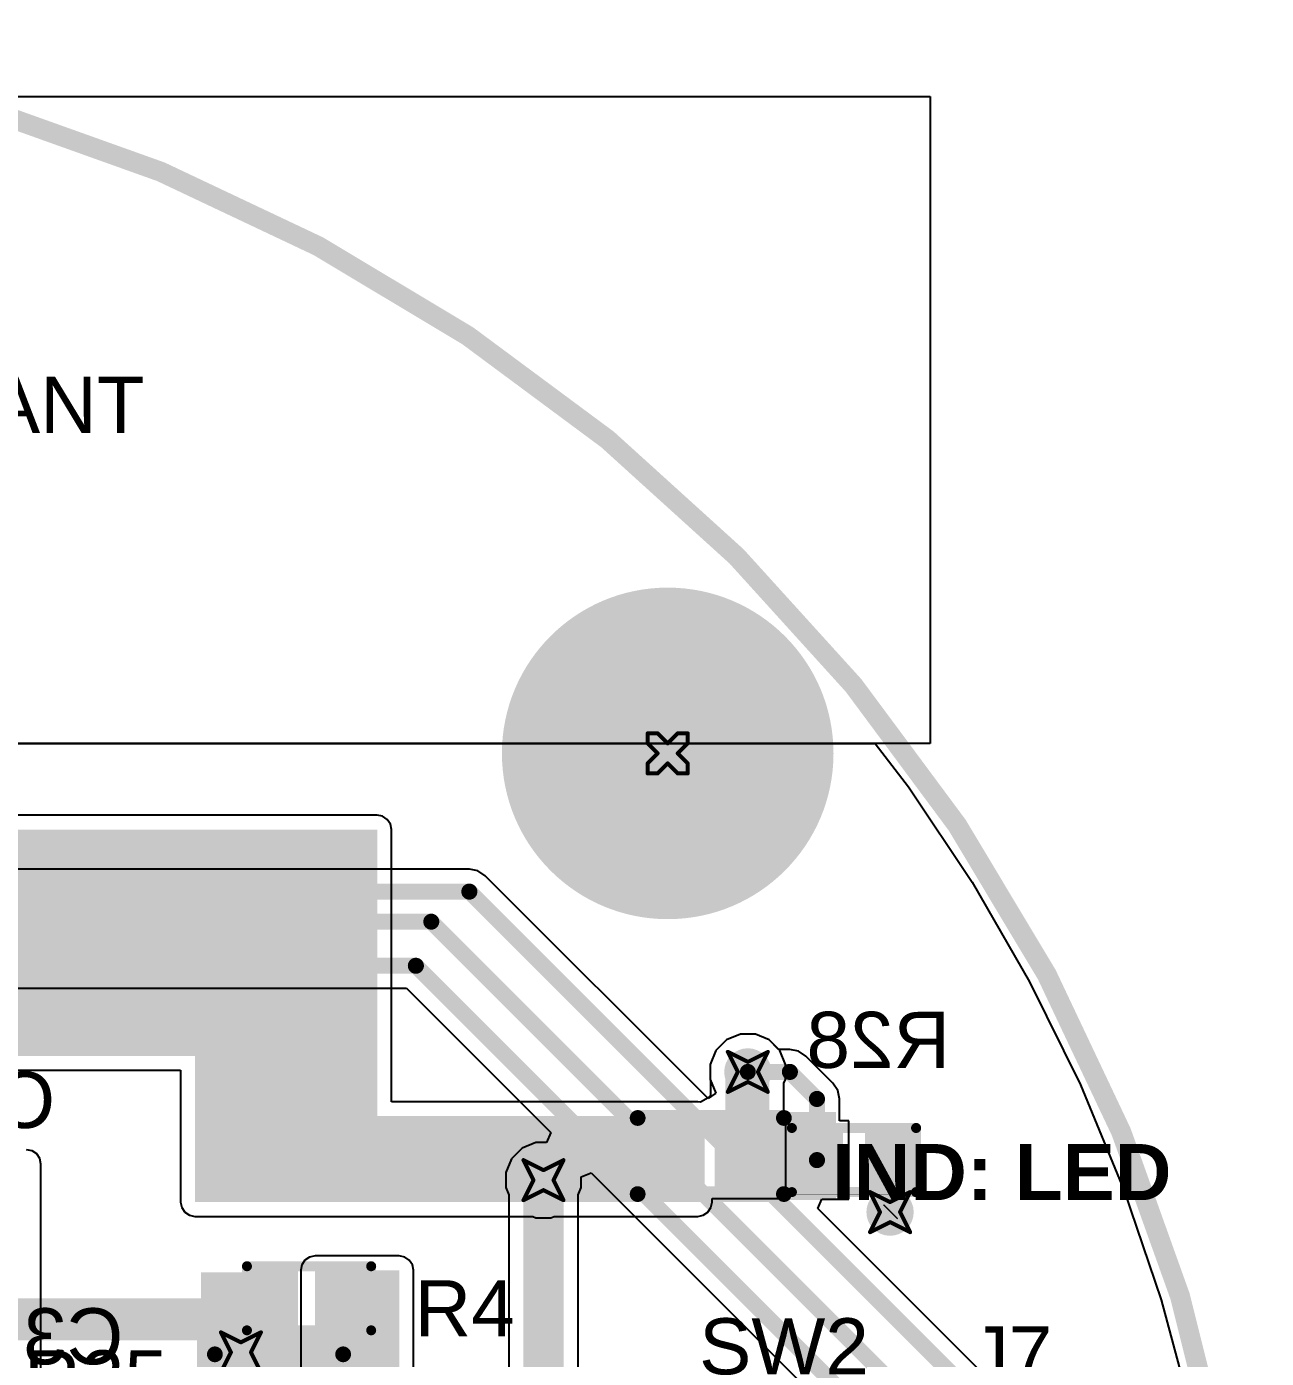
# Model space of a CAD drawing. Header units: inches. Extents: x -8 to 386, y -12 to 64.
# Drawn here: x 21.95 to 37.66, y 19.1 to 35.99 of the extents above; entities that cross this region are included whole.
import ezdxf

# ---------------------------------------------------------------- set-up
doc = ezdxf.new("R2010")
doc.units = ezdxf.units.IN
for name, color, linetype in [('Board_outline', 216, 'Continuous'), ('Bottom Layer', 5, 'Continuous'), ('Bottom Overlay', 54, 'Continuous'), ('Bottom Paste', 16, 'Continuous'), ('Bottom Solder', 6, 'Continuous'), ('Drill Drawing', 1, 'Continuous'), ('Multi-Layer', 9, 'Continuous'), ('Pad Holes', 156, 'Continuous'), ('Top Layer', 1, 'Continuous'), ('Top Overlay', 2, 'Continuous'), ('Top Paste', 8, 'Continuous'), ('Top Solder', 216, 'Continuous'), ('Via Holes', 16, 'Continuous')]:
    doc.layers.add(name, color=color, linetype=linetype)
doc.styles.add('Arial', font='', dxfattribs={"height": 0.2})
doc.styles.add('Arial_Bold', font='', dxfattribs={"height": 0.2})
doc.styles.get('Arial').set_extended_font_data('Arial')
doc.styles.get('Arial_Bold').set_extended_font_data('Arial', bold=True)

msp = doc.modelspace()

# ---------------------------------------------------------------- hatches: boundary and pattern name
at = {"layer": 'Bottom Layer'}
h = msp.add_hatch(color=5, dxfattribs=at)
edge = h.paths.add_edge_path()
edge.add_arc((30.074, 26.772), 2, 0, 360)
h = msp.add_hatch(color=5, dxfattribs=at)
edge = h.paths.add_edge_path()
edge.add_arc((31.09, 22.733), 0.3, 0, 360)
for points in [[(31.737, 21.298), (31.737, 21.933), (32.194, 21.933), (32.194, 21.298)], [(32.677, 21.298), (32.677, 21.933), (33.134, 21.933), (33.134, 21.298)], [(24.105, 17.247), (25.883, 17.247), (25.883, 19.507), (24.105, 19.507)]]:
    msp.add_hatch(color=5, dxfattribs=at).paths.add_polyline_path(points)
h = msp.add_hatch(color=5, dxfattribs=at)
edge = h.paths.add_edge_path()
edge.add_arc((28.499, 21.361), 0.3, 0, 360)
h = msp.add_hatch(color=5, dxfattribs=at)
edge = h.paths.add_edge_path()
edge.add_arc((32.893, 20.955), 0.3, 0, 360)
h = msp.add_hatch(color=5, dxfattribs=at)
edge = h.paths.add_edge_path()
edge.add_arc((24.663, 19.177), 0.3, 0, 360)
at = {"layer": 'Bottom Paste'}
for points in [[(31.737, 21.298), (31.737, 21.933), (32.194, 21.933), (32.194, 21.298)], [(32.677, 21.298), (32.677, 21.933), (33.134, 21.933), (33.134, 21.298)]]:
    msp.add_hatch(color=16, dxfattribs=at).paths.add_polyline_path(points)
at = {"layer": 'Bottom Solder'}
h = msp.add_hatch(color=6, dxfattribs=at)
edge = h.paths.add_edge_path()
edge.add_arc((30.074, 26.772), 2.102, 0, 360)
for points in [[(31.636, 21.196), (31.636, 22.035), (32.296, 22.035), (32.296, 21.196)], [(32.575, 21.196), (32.575, 22.035), (33.236, 22.035), (33.236, 21.196)]]:
    msp.add_hatch(color=6, dxfattribs=at).paths.add_polyline_path(points)
at = {"layer": 'Multi-Layer'}
h = msp.add_hatch(color=9, dxfattribs=at)
edge = h.paths.add_edge_path()
edge.add_arc((30.074, 26.772), 2, 0, 360)
at = {"layer": 'Pad Holes'}
h = msp.add_hatch(color=7, dxfattribs=at)
edge = h.paths.add_edge_path()
edge.add_arc((30.074, 26.772), 1, 0, 360)
at = {"layer": 'Top Layer'}
h = msp.add_hatch(color=1, dxfattribs=at)
edge = h.paths.add_edge_path()
edge.add_arc((30.074, 26.772), 2, 0, 360)
for points in [[(18.72, 22.936), (26.391, 22.936), (26.391, 25.806), (18.72, 25.806)], [(24.079, 21.082), (26.391, 21.082), (26.391, 25.705), (24.079, 25.705)], [(25.73, 21.082), (30.455, 21.082), (30.455, 22.174), (25.73, 22.174)], [(29.822, 22.026), (30.442, 22.026), (30.442, 21.306), (29.822, 21.306)], [(30.772, 22.026), (31.392, 22.026), (31.392, 21.306), (30.772, 21.306)], [(24.155, 18.796), (25.273, 18.796), (25.273, 20.193), (24.155, 20.193)], [(24.828, 19.545), (24.828, 20.18), (25.286, 20.18), (25.286, 19.545)], [(25.603, 18.059), (26.67, 18.059), (26.67, 20.218), (25.603, 20.218)], [(25.768, 19.545), (25.768, 20.18), (26.226, 20.18), (26.226, 19.545)], [(20.853, 19.329), (25.273, 19.329), (25.273, 19.863), (20.853, 19.863)]]:
    msp.add_hatch(color=1, dxfattribs=at).paths.add_polyline_path(points)
h = msp.add_hatch(color=1, dxfattribs=at)
edge = h.paths.add_edge_path()
edge.add_arc((31.09, 22.733), 0.3, 0, 360)
h = msp.add_hatch(color=1, dxfattribs=at)
edge = h.paths.add_edge_path()
edge.add_arc((28.499, 21.361), 0.3, 0, 360)
h = msp.add_hatch(color=1, dxfattribs=at)
edge = h.paths.add_edge_path()
edge.add_arc((32.893, 20.955), 0.3, 0, 360)
h = msp.add_hatch(color=1, dxfattribs=at)
edge = h.paths.add_edge_path()
edge.add_arc((24.663, 19.177), 0.3, 0, 360)
at = {"layer": 'Top Overlay'}
msp.add_hatch(color=2, dxfattribs=at).paths.add_polyline_path([(31.547, 21.107), (32.207, 21.107), (32.207, 22.225), (31.547, 22.225)])
at = {"layer": 'Top Paste'}
for points in [[(29.822, 22.026), (30.442, 22.026), (30.442, 21.306), (29.822, 21.306)], [(30.772, 22.026), (31.392, 22.026), (31.392, 21.306), (30.772, 21.306)], [(24.828, 19.545), (24.828, 20.18), (25.286, 20.18), (25.286, 19.545)], [(25.768, 19.545), (25.768, 20.18), (26.226, 20.18), (26.226, 19.545)]]:
    msp.add_hatch(color=8, dxfattribs=at).paths.add_polyline_path(points)
at = {"layer": 'Top Solder'}
h = msp.add_hatch(color=216, dxfattribs=at)
edge = h.paths.add_edge_path()
edge.add_arc((30.074, 26.772), 2.102, 0, 360)
for points in [[(29.72, 22.128), (30.544, 22.128), (30.544, 21.205), (29.72, 21.205)], [(30.67, 22.128), (31.494, 22.128), (31.494, 21.205), (30.67, 21.205)], [(24.727, 19.444), (24.727, 20.282), (25.387, 20.282), (25.387, 19.444)], [(25.667, 19.444), (25.667, 20.282), (26.327, 20.282), (26.327, 19.444)]]:
    msp.add_hatch(color=216, dxfattribs=at).paths.add_polyline_path(points)
at = {"layer": 'Via Holes'}
h = msp.add_hatch(color=7, dxfattribs=at)
edge = h.paths.add_edge_path()
edge.add_arc((31.09, 22.733), 0.15, 0, 360)
h = msp.add_hatch(color=7, dxfattribs=at)
edge = h.paths.add_edge_path()
edge.add_arc((28.499, 21.361), 0.15, 0, 360)
h = msp.add_hatch(color=7, dxfattribs=at)
edge = h.paths.add_edge_path()
edge.add_arc((32.893, 20.955), 0.15, 0, 360)
h = msp.add_hatch(color=7, dxfattribs=at)
edge = h.paths.add_edge_path()
edge.add_arc((24.663, 19.177), 0.15, 0, 360)

# ---------------------------------------------------------------- linework, layer by layer
at = {"layer": 'Board_outline'}
msp.add_lwpolyline([(37.537, 13.36, 0.254, 0.254, 1), (-7.463, 13.36, 0.254, 0.254, 1)], format="xyseb", close=True, dxfattribs=at)
at = {"layer": 'Bottom Layer'}
for p, q in [((-3.226, 35.103), (33.401, 35.103)), ((33.401, 35.103), (33.401, 26.899)), ((33.401, 26.899), (-3.226, 26.899)), ((-2.629, 26.899), (32.702, 26.899)), ((32.702, 26.899), (33.125, 26.348)), ((33.125, 26.348), (33.934, 25.137)), ((27.559, 25.304), (14.021, 25.304)), ((27.668, 25.282), (27.559, 25.304)), ((27.559, 25.304), (27.559, 25.304)), ((27.76, 25.22), (27.668, 25.282)), ((30.585, 22.396), (27.76, 25.22)), ((33.934, 25.137), (34.662, 23.876)), ((34.662, 23.876), (35.306, 22.57)), ((19.756, 23.794), (26.763, 23.794)), ((26.763, 23.794), (28.591, 21.966)), ((30.819, 23.138), (30.685, 23.004)), ((30.995, 23.211), (30.819, 23.138)), ((31.185, 23.211), (30.995, 23.211)), ((31.36, 23.138), (31.185, 23.211)), ((31.48, 23.018), (31.36, 23.138)), ((30.685, 23.004), (30.612, 22.828)), ((31.623, 23.018), (31.48, 23.018)), ((31.732, 22.996), (31.623, 23.018)), ((31.623, 23.018), (31.623, 23.018)), ((31.824, 22.934), (31.732, 22.996)), ((30.612, 22.828), (30.612, 22.638)), ((32.167, 22.592), (31.824, 22.934)), ((30.612, 22.638), (30.685, 22.462)), ((30.685, 22.462), (30.585, 22.396)), ((32.229, 22.499), (32.167, 22.592)), ((32.167, 22.592), (32.167, 22.592)), ((32.251, 22.39), (32.229, 22.499)), ((35.306, 22.57), (35.863, 21.224)), ((32.251, 22.111), (32.251, 22.39)), ((32.251, 22.39), (32.251, 22.39)), ((28.591, 21.966), (28.538, 21.839)), ((32.372, 22.111), (32.251, 22.111)), ((32.372, 21.12), (32.372, 22.111)), ((28.404, 21.839), (28.228, 21.766)), ((28.538, 21.839), (28.404, 21.839)), ((22.015, 21.732), (21.946, 21.746)), ((22.074, 21.693), (22.015, 21.732)), ((22.113, 21.634), (22.074, 21.693)), ((22.127, 21.565), (22.113, 21.634)), ((28.094, 21.632), (28.021, 21.456)), ((28.228, 21.766), (28.094, 21.632)), ((22.127, 17.148), (22.127, 21.565)), ((28.021, 21.456), (28.021, 21.266)), ((28.977, 21.401), (29.104, 21.454)), ((29.104, 21.454), (31.897, 18.66)), ((28.977, 21.266), (28.977, 21.401)), ((28.021, 21.266), (28.059, 21.176)), ((28.059, 21.176), (28.059, 16.485)), ((28.939, 21.176), (28.977, 21.266)), ((28.939, 16.667), (28.939, 21.176)), ((31.978, 21.003), (32.027, 21.12)), ((32.027, 21.12), (32.372, 21.12)), ((35.863, 21.224), (36.332, 19.845)), ((34.782, 18.199), (31.978, 21.003)), ((36.332, 19.845), (36.708, 18.439))]:
    msp.add_line(p, q, dxfattribs=at)
for points in [[(14.021, 25.019, 0.203, 0.203, 0), (27.559, 25.019, 0.203, 0.203, 0)], [(27.559, 25.019, 0.203, 0.203, 0), (35.357, 17.221, 0.203, 0.203, 0)], [(14.376, 24.638, 0.203, 0.203, 0), (27.076, 24.638, 0.203, 0.203, 0)], [(27.076, 24.638, 0.203, 0.203, 0), (32.842, 18.872, 0.203, 0.203, 0)], [(15.164, 24.079, 0.203, 0.203, 0), (26.881, 24.079, 0.203, 0.203, 0)], [(26.881, 24.079, 0.203, 0.203, 0), (32.182, 18.778, 0.203, 0.203, 0)], [(31.09, 22.733, 0.203, 0.203, 0), (31.623, 22.733, 0.203, 0.203, 0)], [(31.623, 22.733, 0.203, 0.203, 0), (31.966, 22.39, 0.203, 0.203, 0)], [(31.966, 21.615, 0.203, 0.203, 0), (31.966, 22.39, 0.203, 0.203, 0)], [(28.499, 16.485, 0.508, 0.508, 0), (28.499, 21.361, 0.508, 0.508, 0)], [(32.906, 20.968, 0.254, 0.254, 0), (32.906, 21.615, 0.254, 0.254, 0)], [(32.893, 20.955, 0.254, 0.254, 0), (32.906, 20.968, 0.254, 0.254, 0)]]:
    msp.add_lwpolyline(points, format="xyseb", dxfattribs=at)
for points in [[(27.508, 25.019, 0.102, 0.102, 1), (27.61, 25.019, 0.102, 0.102, 1)], [(27.508, 25.019, 0.102, 0.102, 1), (27.61, 25.019, 0.102, 0.102, 1)], [(27.026, 24.638, 0.102, 0.102, 1), (27.127, 24.638, 0.102, 0.102, 1)], [(27.026, 24.638, 0.102, 0.102, 1), (27.127, 24.638, 0.102, 0.102, 1)], [(26.83, 24.079, 0.102, 0.102, 1), (26.932, 24.079, 0.102, 0.102, 1)], [(26.83, 24.079, 0.102, 0.102, 1), (26.932, 24.079, 0.102, 0.102, 1)], [(31.039, 22.733, 0.102, 0.102, 1), (31.14, 22.733, 0.102, 0.102, 1)], [(31.572, 22.733, 0.102, 0.102, 1), (31.674, 22.733, 0.102, 0.102, 1)], [(31.572, 22.733, 0.102, 0.102, 1), (31.674, 22.733, 0.102, 0.102, 1)], [(31.915, 22.39, 0.102, 0.102, 1), (32.017, 22.39, 0.102, 0.102, 1)], [(31.915, 22.39, 0.102, 0.102, 1), (32.017, 22.39, 0.102, 0.102, 1)], [(28.372, 21.361, 0.254, 0.254, 1), (28.626, 21.361, 0.254, 0.254, 1)], [(31.915, 21.615, 0.102, 0.102, 1), (32.017, 21.615, 0.102, 0.102, 1)], [(32.842, 21.615, 0.127, 0.127, 1), (32.969, 21.615, 0.127, 0.127, 1)], [(32.83, 20.955, 0.127, 0.127, 1), (32.956, 20.955, 0.127, 0.127, 1)], [(32.842, 20.968, 0.127, 0.127, 1), (32.969, 20.968, 0.127, 0.127, 1)], [(32.842, 20.968, 0.127, 0.127, 1), (32.969, 20.968, 0.127, 0.127, 1)]]:
    msp.add_lwpolyline(points, format="xyseb", close=True, dxfattribs=at)
at = {"layer": 'Bottom Overlay'}
for points in [[(31.648, 21.209, 0.127, 0.127, 0), (31.648, 22.022, 0.127, 0.127, 0)], [(31.648, 22.022, 0.127, 0.127, 0), (33.223, 22.022, 0.127, 0.127, 0)], [(33.223, 21.209, 0.127, 0.127, 0), (33.223, 22.022, 0.127, 0.127, 0)], [(31.648, 21.209, 0.127, 0.127, 0), (33.223, 21.209, 0.127, 0.127, 0)], [(31.623, 21.184, 0.00323, 0.00323, 0), (33.249, 21.184, 0.00323, 0.00323, 0)]]:
    msp.add_lwpolyline(points, format="xyseb", dxfattribs=at)
for points in [[(31.617, 22.022, 0.0635, 0.0635, 1), (31.68, 22.022, 0.0635, 0.0635, 1)], [(31.617, 22.022, 0.0635, 0.0635, 1), (31.68, 22.022, 0.0635, 0.0635, 1)], [(33.191, 22.022, 0.0635, 0.0635, 1), (33.255, 22.022, 0.0635, 0.0635, 1)], [(33.191, 22.022, 0.0635, 0.0635, 1), (33.255, 22.022, 0.0635, 0.0635, 1)], [(31.617, 21.209, 0.0635, 0.0635, 1), (31.68, 21.209, 0.0635, 0.0635, 1)], [(31.617, 21.209, 0.0635, 0.0635, 1), (31.68, 21.209, 0.0635, 0.0635, 1)], [(31.622, 21.184, 0.00161, 0.00161, 1), (31.624, 21.184, 0.00161, 0.00161, 1)], [(33.191, 21.209, 0.0635, 0.0635, 1), (33.255, 21.209, 0.0635, 0.0635, 1)], [(33.191, 21.209, 0.0635, 0.0635, 1), (33.255, 21.209, 0.0635, 0.0635, 1)], [(33.248, 21.184, 0.00161, 0.00161, 1), (33.249, 21.184, 0.00161, 0.00161, 1)]]:
    msp.add_lwpolyline(points, format="xyseb", close=True, dxfattribs=at)
at = {"layer": 'Drill Drawing'}
for points in [[(29.82, 26.899, 0.0508, 0.0508, 0), (29.82, 27.026, 0.0508, 0.0508, 0)], [(29.82, 27.026, 0.0508, 0.0508, 0), (29.947, 27.026, 0.0508, 0.0508, 0)], [(29.947, 27.026, 0.0508, 0.0508, 0), (30.074, 26.899, 0.0508, 0.0508, 0)], [(30.074, 26.899, 0.0508, 0.0508, 0), (30.201, 27.026, 0.0508, 0.0508, 0)], [(30.201, 27.026, 0.0508, 0.0508, 0), (30.328, 27.026, 0.0508, 0.0508, 0)], [(30.328, 26.899, 0.0508, 0.0508, 0), (30.328, 27.026, 0.0508, 0.0508, 0)], [(29.82, 26.899, 0.0508, 0.0508, 0), (29.947, 26.772, 0.0508, 0.0508, 0)], [(30.201, 26.772, 0.0508, 0.0508, 0), (30.328, 26.899, 0.0508, 0.0508, 0)], [(29.82, 26.645, 0.0508, 0.0508, 0), (29.947, 26.772, 0.0508, 0.0508, 0)], [(30.201, 26.772, 0.0508, 0.0508, 0), (30.328, 26.645, 0.0508, 0.0508, 0)], [(29.82, 26.518, 0.0508, 0.0508, 0), (29.82, 26.645, 0.0508, 0.0508, 0)], [(29.82, 26.518, 0.0508, 0.0508, 0), (29.947, 26.518, 0.0508, 0.0508, 0)], [(29.947, 26.518, 0.0508, 0.0508, 0), (30.074, 26.645, 0.0508, 0.0508, 0)], [(30.074, 26.645, 0.0508, 0.0508, 0), (30.201, 26.518, 0.0508, 0.0508, 0)], [(30.201, 26.518, 0.0508, 0.0508, 0), (30.328, 26.518, 0.0508, 0.0508, 0)], [(30.328, 26.518, 0.0508, 0.0508, 0), (30.328, 26.645, 0.0508, 0.0508, 0)], [(30.836, 22.987, 0.0508, 0.0508, 0), (31.09, 22.86, 0.0508, 0.0508, 0)], [(30.836, 22.987, 0.0508, 0.0508, 0), (30.963, 22.733, 0.0508, 0.0508, 0)], [(31.09, 22.86, 0.0508, 0.0508, 0), (31.344, 22.987, 0.0508, 0.0508, 0)], [(31.217, 22.733, 0.0508, 0.0508, 0), (31.344, 22.987, 0.0508, 0.0508, 0)], [(30.836, 22.479, 0.0508, 0.0508, 0), (30.963, 22.733, 0.0508, 0.0508, 0)], [(30.836, 22.479, 0.0508, 0.0508, 0), (31.09, 22.606, 0.0508, 0.0508, 0)], [(31.09, 22.606, 0.0508, 0.0508, 0), (31.344, 22.479, 0.0508, 0.0508, 0)], [(31.217, 22.733, 0.0508, 0.0508, 0), (31.344, 22.479, 0.0508, 0.0508, 0)], [(28.245, 21.615, 0.0508, 0.0508, 0), (28.499, 21.488, 0.0508, 0.0508, 0)], [(28.245, 21.615, 0.0508, 0.0508, 0), (28.372, 21.361, 0.0508, 0.0508, 0)], [(28.499, 21.488, 0.0508, 0.0508, 0), (28.753, 21.615, 0.0508, 0.0508, 0)], [(28.626, 21.361, 0.0508, 0.0508, 0), (28.753, 21.615, 0.0508, 0.0508, 0)], [(28.245, 21.107, 0.0508, 0.0508, 0), (28.372, 21.361, 0.0508, 0.0508, 0)], [(28.626, 21.361, 0.0508, 0.0508, 0), (28.753, 21.107, 0.0508, 0.0508, 0)], [(28.245, 21.107, 0.0508, 0.0508, 0), (28.499, 21.234, 0.0508, 0.0508, 0)], [(28.499, 21.234, 0.0508, 0.0508, 0), (28.753, 21.107, 0.0508, 0.0508, 0)], [(32.639, 21.209, 0.0508, 0.0508, 0), (32.893, 21.082, 0.0508, 0.0508, 0)], [(32.639, 21.209, 0.0508, 0.0508, 0), (32.766, 20.955, 0.0508, 0.0508, 0)], [(32.893, 21.082, 0.0508, 0.0508, 0), (33.147, 21.209, 0.0508, 0.0508, 0)], [(33.02, 20.955, 0.0508, 0.0508, 0), (33.147, 21.209, 0.0508, 0.0508, 0)], [(32.639, 20.701, 0.0508, 0.0508, 0), (32.766, 20.955, 0.0508, 0.0508, 0)], [(33.02, 20.955, 0.0508, 0.0508, 0), (33.147, 20.701, 0.0508, 0.0508, 0)], [(32.639, 20.701, 0.0508, 0.0508, 0), (32.893, 20.828, 0.0508, 0.0508, 0)], [(32.893, 20.828, 0.0508, 0.0508, 0), (33.147, 20.701, 0.0508, 0.0508, 0)], [(24.409, 19.431, 0.0508, 0.0508, 0), (24.663, 19.304, 0.0508, 0.0508, 0)], [(24.409, 19.431, 0.0508, 0.0508, 0), (24.536, 19.177, 0.0508, 0.0508, 0)], [(24.663, 19.304, 0.0508, 0.0508, 0), (24.917, 19.431, 0.0508, 0.0508, 0)], [(24.79, 19.177, 0.0508, 0.0508, 0), (24.917, 19.431, 0.0508, 0.0508, 0)], [(24.409, 18.923, 0.0508, 0.0508, 0), (24.536, 19.177, 0.0508, 0.0508, 0)], [(24.79, 19.177, 0.0508, 0.0508, 0), (24.917, 18.923, 0.0508, 0.0508, 0)]]:
    msp.add_lwpolyline(points, format="xyseb", dxfattribs=at)
for points in [[(29.807, 27.026, 0.0254, 0.0254, 1), (29.832, 27.026, 0.0254, 0.0254, 1)], [(29.807, 27.026, 0.0254, 0.0254, 1), (29.832, 27.026, 0.0254, 0.0254, 1)], [(29.934, 27.026, 0.0254, 0.0254, 1), (29.959, 27.026, 0.0254, 0.0254, 1)], [(29.934, 27.026, 0.0254, 0.0254, 1), (29.959, 27.026, 0.0254, 0.0254, 1)], [(30.188, 27.026, 0.0254, 0.0254, 1), (30.213, 27.026, 0.0254, 0.0254, 1)], [(30.188, 27.026, 0.0254, 0.0254, 1), (30.213, 27.026, 0.0254, 0.0254, 1)], [(30.315, 27.026, 0.0254, 0.0254, 1), (30.34, 27.026, 0.0254, 0.0254, 1)], [(30.315, 27.026, 0.0254, 0.0254, 1), (30.34, 27.026, 0.0254, 0.0254, 1)], [(29.807, 26.899, 0.0254, 0.0254, 1), (29.832, 26.899, 0.0254, 0.0254, 1)], [(29.807, 26.899, 0.0254, 0.0254, 1), (29.832, 26.899, 0.0254, 0.0254, 1)], [(30.061, 26.899, 0.0254, 0.0254, 1), (30.086, 26.899, 0.0254, 0.0254, 1)], [(30.061, 26.899, 0.0254, 0.0254, 1), (30.086, 26.899, 0.0254, 0.0254, 1)], [(30.315, 26.899, 0.0254, 0.0254, 1), (30.34, 26.899, 0.0254, 0.0254, 1)], [(30.315, 26.899, 0.0254, 0.0254, 1), (30.34, 26.899, 0.0254, 0.0254, 1)], [(29.934, 26.772, 0.0254, 0.0254, 1), (29.959, 26.772, 0.0254, 0.0254, 1)], [(29.934, 26.772, 0.0254, 0.0254, 1), (29.959, 26.772, 0.0254, 0.0254, 1)], [(30.188, 26.772, 0.0254, 0.0254, 1), (30.213, 26.772, 0.0254, 0.0254, 1)], [(30.188, 26.772, 0.0254, 0.0254, 1), (30.213, 26.772, 0.0254, 0.0254, 1)], [(29.807, 26.645, 0.0254, 0.0254, 1), (29.832, 26.645, 0.0254, 0.0254, 1)], [(29.807, 26.645, 0.0254, 0.0254, 1), (29.832, 26.645, 0.0254, 0.0254, 1)], [(29.807, 26.518, 0.0254, 0.0254, 1), (29.832, 26.518, 0.0254, 0.0254, 1)], [(29.807, 26.518, 0.0254, 0.0254, 1), (29.832, 26.518, 0.0254, 0.0254, 1)], [(29.934, 26.518, 0.0254, 0.0254, 1), (29.959, 26.518, 0.0254, 0.0254, 1)], [(29.934, 26.518, 0.0254, 0.0254, 1), (29.959, 26.518, 0.0254, 0.0254, 1)], [(30.061, 26.645, 0.0254, 0.0254, 1), (30.086, 26.645, 0.0254, 0.0254, 1)], [(30.061, 26.645, 0.0254, 0.0254, 1), (30.086, 26.645, 0.0254, 0.0254, 1)], [(30.188, 26.518, 0.0254, 0.0254, 1), (30.213, 26.518, 0.0254, 0.0254, 1)], [(30.188, 26.518, 0.0254, 0.0254, 1), (30.213, 26.518, 0.0254, 0.0254, 1)], [(30.315, 26.645, 0.0254, 0.0254, 1), (30.34, 26.645, 0.0254, 0.0254, 1)], [(30.315, 26.645, 0.0254, 0.0254, 1), (30.34, 26.645, 0.0254, 0.0254, 1)], [(30.315, 26.518, 0.0254, 0.0254, 1), (30.34, 26.518, 0.0254, 0.0254, 1)], [(30.315, 26.518, 0.0254, 0.0254, 1), (30.34, 26.518, 0.0254, 0.0254, 1)], [(30.823, 22.987, 0.0254, 0.0254, 1), (30.848, 22.987, 0.0254, 0.0254, 1)], [(30.823, 22.987, 0.0254, 0.0254, 1), (30.848, 22.987, 0.0254, 0.0254, 1)], [(31.331, 22.987, 0.0254, 0.0254, 1), (31.356, 22.987, 0.0254, 0.0254, 1)], [(31.331, 22.987, 0.0254, 0.0254, 1), (31.356, 22.987, 0.0254, 0.0254, 1)], [(31.077, 22.86, 0.0254, 0.0254, 1), (31.102, 22.86, 0.0254, 0.0254, 1)], [(31.077, 22.86, 0.0254, 0.0254, 1), (31.102, 22.86, 0.0254, 0.0254, 1)], [(30.95, 22.733, 0.0254, 0.0254, 1), (30.975, 22.733, 0.0254, 0.0254, 1)], [(30.95, 22.733, 0.0254, 0.0254, 1), (30.975, 22.733, 0.0254, 0.0254, 1)], [(31.077, 22.606, 0.0254, 0.0254, 1), (31.102, 22.606, 0.0254, 0.0254, 1)], [(31.077, 22.606, 0.0254, 0.0254, 1), (31.102, 22.606, 0.0254, 0.0254, 1)], [(31.204, 22.733, 0.0254, 0.0254, 1), (31.229, 22.733, 0.0254, 0.0254, 1)], [(31.204, 22.733, 0.0254, 0.0254, 1), (31.229, 22.733, 0.0254, 0.0254, 1)], [(30.823, 22.479, 0.0254, 0.0254, 1), (30.848, 22.479, 0.0254, 0.0254, 1)], [(30.823, 22.479, 0.0254, 0.0254, 1), (30.848, 22.479, 0.0254, 0.0254, 1)], [(31.331, 22.479, 0.0254, 0.0254, 1), (31.356, 22.479, 0.0254, 0.0254, 1)], [(31.331, 22.479, 0.0254, 0.0254, 1), (31.356, 22.479, 0.0254, 0.0254, 1)], [(28.232, 21.615, 0.0254, 0.0254, 1), (28.258, 21.615, 0.0254, 0.0254, 1)], [(28.232, 21.615, 0.0254, 0.0254, 1), (28.258, 21.615, 0.0254, 0.0254, 1)], [(28.74, 21.615, 0.0254, 0.0254, 1), (28.765, 21.615, 0.0254, 0.0254, 1)], [(28.74, 21.615, 0.0254, 0.0254, 1), (28.765, 21.615, 0.0254, 0.0254, 1)], [(28.486, 21.488, 0.0254, 0.0254, 1), (28.512, 21.488, 0.0254, 0.0254, 1)], [(28.486, 21.488, 0.0254, 0.0254, 1), (28.512, 21.488, 0.0254, 0.0254, 1)], [(28.359, 21.361, 0.0254, 0.0254, 1), (28.384, 21.361, 0.0254, 0.0254, 1)], [(28.359, 21.361, 0.0254, 0.0254, 1), (28.384, 21.361, 0.0254, 0.0254, 1)], [(28.613, 21.361, 0.0254, 0.0254, 1), (28.639, 21.361, 0.0254, 0.0254, 1)], [(28.613, 21.361, 0.0254, 0.0254, 1), (28.639, 21.361, 0.0254, 0.0254, 1)], [(28.232, 21.107, 0.0254, 0.0254, 1), (28.258, 21.107, 0.0254, 0.0254, 1)], [(28.232, 21.107, 0.0254, 0.0254, 1), (28.258, 21.107, 0.0254, 0.0254, 1)], [(28.486, 21.234, 0.0254, 0.0254, 1), (28.512, 21.234, 0.0254, 0.0254, 1)], [(28.486, 21.234, 0.0254, 0.0254, 1), (28.512, 21.234, 0.0254, 0.0254, 1)], [(28.74, 21.107, 0.0254, 0.0254, 1), (28.765, 21.107, 0.0254, 0.0254, 1)], [(28.74, 21.107, 0.0254, 0.0254, 1), (28.765, 21.107, 0.0254, 0.0254, 1)], [(32.626, 21.209, 0.0254, 0.0254, 1), (32.652, 21.209, 0.0254, 0.0254, 1)], [(32.626, 21.209, 0.0254, 0.0254, 1), (32.652, 21.209, 0.0254, 0.0254, 1)], [(33.134, 21.209, 0.0254, 0.0254, 1), (33.16, 21.209, 0.0254, 0.0254, 1)], [(33.134, 21.209, 0.0254, 0.0254, 1), (33.16, 21.209, 0.0254, 0.0254, 1)], [(32.753, 20.955, 0.0254, 0.0254, 1), (32.779, 20.955, 0.0254, 0.0254, 1)], [(32.753, 20.955, 0.0254, 0.0254, 1), (32.779, 20.955, 0.0254, 0.0254, 1)], [(32.88, 21.082, 0.0254, 0.0254, 1), (32.906, 21.082, 0.0254, 0.0254, 1)], [(32.88, 21.082, 0.0254, 0.0254, 1), (32.906, 21.082, 0.0254, 0.0254, 1)], [(33.007, 20.955, 0.0254, 0.0254, 1), (33.033, 20.955, 0.0254, 0.0254, 1)], [(33.007, 20.955, 0.0254, 0.0254, 1), (33.033, 20.955, 0.0254, 0.0254, 1)], [(32.88, 20.828, 0.0254, 0.0254, 1), (32.906, 20.828, 0.0254, 0.0254, 1)], [(32.88, 20.828, 0.0254, 0.0254, 1), (32.906, 20.828, 0.0254, 0.0254, 1)], [(32.626, 20.701, 0.0254, 0.0254, 1), (32.652, 20.701, 0.0254, 0.0254, 1)], [(32.626, 20.701, 0.0254, 0.0254, 1), (32.652, 20.701, 0.0254, 0.0254, 1)], [(33.134, 20.701, 0.0254, 0.0254, 1), (33.16, 20.701, 0.0254, 0.0254, 1)], [(33.134, 20.701, 0.0254, 0.0254, 1), (33.16, 20.701, 0.0254, 0.0254, 1)], [(24.397, 19.431, 0.0254, 0.0254, 1), (24.422, 19.431, 0.0254, 0.0254, 1)], [(24.397, 19.431, 0.0254, 0.0254, 1), (24.422, 19.431, 0.0254, 0.0254, 1)], [(24.905, 19.431, 0.0254, 0.0254, 1), (24.93, 19.431, 0.0254, 0.0254, 1)], [(24.905, 19.431, 0.0254, 0.0254, 1), (24.93, 19.431, 0.0254, 0.0254, 1)], [(24.651, 19.304, 0.0254, 0.0254, 1), (24.676, 19.304, 0.0254, 0.0254, 1)], [(24.651, 19.304, 0.0254, 0.0254, 1), (24.676, 19.304, 0.0254, 0.0254, 1)], [(24.524, 19.177, 0.0254, 0.0254, 1), (24.549, 19.177, 0.0254, 0.0254, 1)], [(24.524, 19.177, 0.0254, 0.0254, 1), (24.549, 19.177, 0.0254, 0.0254, 1)], [(24.778, 19.177, 0.0254, 0.0254, 1), (24.803, 19.177, 0.0254, 0.0254, 1)], [(24.778, 19.177, 0.0254, 0.0254, 1), (24.803, 19.177, 0.0254, 0.0254, 1)]]:
    msp.add_lwpolyline(points, format="xyseb", close=True, dxfattribs=at)
at = {"layer": 'Top Layer'}
for p, q in [((-3.226, 35.103), (33.401, 35.103)), ((33.401, 35.103), (33.401, 26.899)), ((33.401, 26.899), (-3.226, 26.899)), ((11.223, 26.899), (32.702, 26.899)), ((32.702, 26.899), (33.125, 26.348)), ((33.125, 26.348), (33.934, 25.137)), ((26.391, 25.988), (17.78, 25.988)), ((26.46, 25.974), (26.391, 25.988)), ((26.519, 25.935), (26.46, 25.974)), ((26.558, 25.876), (26.519, 25.935)), ((26.572, 25.806), (26.558, 25.876)), ((26.572, 22.355), (26.572, 25.806)), ((33.934, 25.137), (34.662, 23.876)), ((34.662, 23.876), (35.306, 22.57)), ((30.819, 23.138), (30.685, 23.004)), ((30.995, 23.211), (30.819, 23.138)), ((31.185, 23.211), (30.995, 23.211)), ((31.36, 23.138), (31.185, 23.211)), ((31.495, 23.004), (31.36, 23.138)), ((30.685, 23.004), (30.612, 22.828)), ((31.567, 22.828), (31.495, 23.004)), ((30.612, 22.828), (30.612, 22.638)), ((31.567, 22.638), (31.567, 22.828)), ((18.72, 22.755), (23.898, 22.755)), ((23.898, 22.755), (23.898, 21.082)), ((30.612, 22.638), (30.616, 22.628)), ((30.616, 22.628), (30.616, 22.433)), ((31.548, 22.592), (31.567, 22.638)), ((31.548, 22.204), (31.548, 22.592)), ((35.306, 22.57), (35.863, 21.224)), ((30.455, 22.355), (26.572, 22.355)), ((30.489, 22.349), (30.455, 22.355)), ((30.588, 22.406), (30.489, 22.349)), ((30.616, 22.433), (30.588, 22.406)), ((31.57, 22.204), (31.548, 22.204)), ((31.57, 21.128), (31.57, 22.204)), ((30.636, 21.082), (30.636, 21.128)), ((30.636, 21.128), (31.57, 21.128)), ((35.863, 21.224), (36.332, 19.845)), ((23.898, 21.082), (23.912, 21.013)), ((23.912, 21.013), (23.951, 20.954)), ((23.951, 20.954), (24.01, 20.915)), ((30.524, 20.915), (30.583, 20.954)), ((30.583, 20.954), (30.622, 21.013)), ((30.622, 21.013), (30.636, 21.082)), ((24.01, 20.915), (24.079, 20.901)), ((24.079, 20.901), (28.362, 20.901)), ((28.362, 20.901), (28.404, 20.884)), ((28.404, 20.884), (28.594, 20.884)), ((28.594, 20.884), (28.635, 20.901)), ((28.635, 20.901), (30.455, 20.901)), ((30.455, 20.901), (30.524, 20.915)), ((25.436, 20.288), (25.422, 20.218)), ((25.475, 20.347), (25.436, 20.288)), ((25.534, 20.386), (25.475, 20.347)), ((25.603, 20.4), (25.534, 20.386)), ((26.67, 20.4), (25.603, 20.4)), ((26.739, 20.386), (26.67, 20.4)), ((26.798, 20.347), (26.739, 20.386)), ((26.837, 20.288), (26.798, 20.347)), ((26.851, 20.218), (26.837, 20.288)), ((25.422, 20.218), (25.422, 18.786)), ((26.851, 18.059), (26.851, 20.218)), ((36.332, 19.845), (36.708, 18.439))]:
    msp.add_line(p, q, dxfattribs=at)
for points in [[(31.082, 21.666, 0.559, 0.559, 0), (31.082, 22.733, 0.559, 0.559, 0)], [(31.082, 22.733, 0.559, 0.559, 0), (31.09, 22.733, 0.559, 0.559, 0)]]:
    msp.add_lwpolyline(points, format="xyseb", dxfattribs=at)
for points in [[(30.942, 22.733, 0.279, 0.279, 1), (31.222, 22.733, 0.279, 0.279, 1)], [(30.942, 22.733, 0.279, 0.279, 1), (31.222, 22.733, 0.279, 0.279, 1)], [(30.95, 22.733, 0.279, 0.279, 1), (31.229, 22.733, 0.279, 0.279, 1)], [(30.942, 21.666, 0.279, 0.279, 1), (31.222, 21.666, 0.279, 0.279, 1)]]:
    msp.add_lwpolyline(points, format="xyseb", close=True, dxfattribs=at)
at = {"layer": 'Top Overlay'}
for points in [[(29.693, 21.184, 0.2, 0.2, 0), (29.693, 22.149, 0.2, 0.2, 0)], [(29.693, 22.149, 0.2, 0.2, 0), (31.547, 22.149, 0.2, 0.2, 0)], [(31.547, 21.184, 0.2, 0.2, 0), (31.547, 22.149, 0.2, 0.2, 0)], [(29.693, 21.184, 0.2, 0.2, 0), (31.547, 21.184, 0.2, 0.2, 0)], [(24.74, 20.269, 0.127, 0.127, 0), (26.314, 20.269, 0.127, 0.127, 0)], [(24.74, 19.456, 0.127, 0.127, 0), (24.74, 20.269, 0.127, 0.127, 0)], [(26.314, 19.456, 0.127, 0.127, 0), (26.314, 20.269, 0.127, 0.127, 0)], [(24.74, 19.456, 0.127, 0.127, 0), (26.314, 19.456, 0.127, 0.127, 0)], [(24.714, 19.431, 0.00323, 0.00323, 0), (26.34, 19.431, 0.00323, 0.00323, 0)], [(24.333, 18.161, 0.2, 0.2, 0), (24.333, 19.152, 0.2, 0.2, 0)], [(24.333, 19.152, 0.2, 0.2, 0), (25.959, 19.152, 0.2, 0.2, 0)]]:
    msp.add_lwpolyline(points, format="xyseb", dxfattribs=at)
for points in [[(29.643, 22.149, 0.1, 0.1, 1), (29.743, 22.149, 0.1, 0.1, 1)], [(29.643, 22.149, 0.1, 0.1, 1), (29.743, 22.149, 0.1, 0.1, 1)], [(31.497, 22.149, 0.1, 0.1, 1), (31.597, 22.149, 0.1, 0.1, 1)], [(31.497, 22.149, 0.1, 0.1, 1), (31.597, 22.149, 0.1, 0.1, 1)], [(29.643, 21.184, 0.1, 0.1, 1), (29.743, 21.184, 0.1, 0.1, 1)], [(29.643, 21.184, 0.1, 0.1, 1), (29.743, 21.184, 0.1, 0.1, 1)], [(31.497, 21.184, 0.1, 0.1, 1), (31.597, 21.184, 0.1, 0.1, 1)], [(31.497, 21.184, 0.1, 0.1, 1), (31.597, 21.184, 0.1, 0.1, 1)], [(24.708, 20.269, 0.0635, 0.0635, 1), (24.771, 20.269, 0.0635, 0.0635, 1)], [(24.708, 20.269, 0.0635, 0.0635, 1), (24.771, 20.269, 0.0635, 0.0635, 1)], [(26.283, 20.269, 0.0635, 0.0635, 1), (26.346, 20.269, 0.0635, 0.0635, 1)], [(26.283, 20.269, 0.0635, 0.0635, 1), (26.346, 20.269, 0.0635, 0.0635, 1)], [(24.708, 19.456, 0.0635, 0.0635, 1), (24.771, 19.456, 0.0635, 0.0635, 1)], [(24.708, 19.456, 0.0635, 0.0635, 1), (24.771, 19.456, 0.0635, 0.0635, 1)], [(24.713, 19.431, 0.00161, 0.00161, 1), (24.715, 19.431, 0.00161, 0.00161, 1)], [(26.283, 19.456, 0.0635, 0.0635, 1), (26.346, 19.456, 0.0635, 0.0635, 1)], [(26.283, 19.456, 0.0635, 0.0635, 1), (26.346, 19.456, 0.0635, 0.0635, 1)], [(26.339, 19.431, 0.00161, 0.00161, 1), (26.341, 19.431, 0.00161, 0.00161, 1)], [(24.283, 19.152, 0.1, 0.1, 1), (24.383, 19.152, 0.1, 0.1, 1)], [(24.283, 19.152, 0.1, 0.1, 1), (24.383, 19.152, 0.1, 0.1, 1)], [(25.909, 19.152, 0.1, 0.1, 1), (26.009, 19.152, 0.1, 0.1, 1)]]:
    msp.add_lwpolyline(points, format="xyseb", close=True, dxfattribs=at)

# ---------------------------------------------------------------- texts
at = {"layer": 'Bottom Overlay', "style": 'Arial', "text_generation_flag": 2}
for s, p in [('R28', (33.655, 22.784)), ('C3', (23.173, 19.025))]:
    msp.add_text(s, height=0.7112, dxfattribs=at).set_placement(p)
msp.add_text('C7', height=0.7112, rotation=360, dxfattribs=at).set_placement((22.309, 22.022))
at = {"layer": 'Top Overlay'}
for s, style, p in [('ANT', 'Arial', (21.455, 30.836)), ('IND: LED', 'Arial_Bold', (32.156, 21.107)), ('R4', 'Arial', (26.865, 19.38)), ('SW2', 'Arial', (30.472, 18.898)), ('J7', 'Arial', (33.901, 18.796)), ('R25', 'Arial', (21.912, 18.491))]:
    msp.add_text(s, height=0.7112, dxfattribs=dict(at, style=style)).set_placement(p)

doc.saveas('drawing.dxf')
